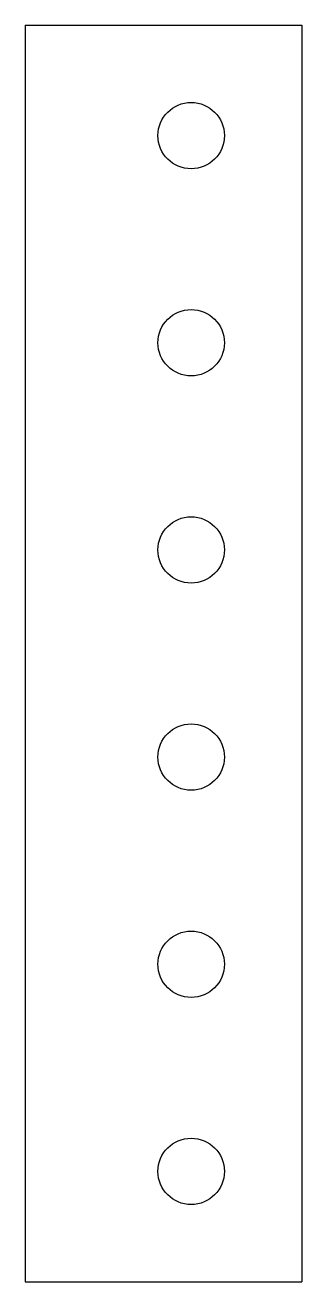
# Model space of a CAD drawing. Extents: x 0 to 100, y -228 to 228.
import ezdxf

# ---------------------------------------------------------------- set-up
doc = ezdxf.new("R2010")
doc.units = 0
doc.layers.get('0').update_dxf_attribs({"linetype": 'CONTINUOUS'})

msp = doc.modelspace()

# ---------------------------------------------------------------- linework, layer by layer
for p, q in [((0, 227.5), (0, -227.5)), ((0, 227.5), (100, 227.5)), ((100, 227.5), (100, -227.5)), ((0, -227.5), (100, -227.5))]:
    msp.add_line(p, q)
for centre in [(60, 187.5), (60, 187.5), (60, 112.5), (60, 112.5), (60, 37.5), (60, 37.5), (60, -37.5), (60, -37.5), (60, -112.5), (60, -112.5), (60, -187.5), (60, -187.5)]:
    msp.add_circle(centre, 12)

doc.saveas('drawing.dxf')
